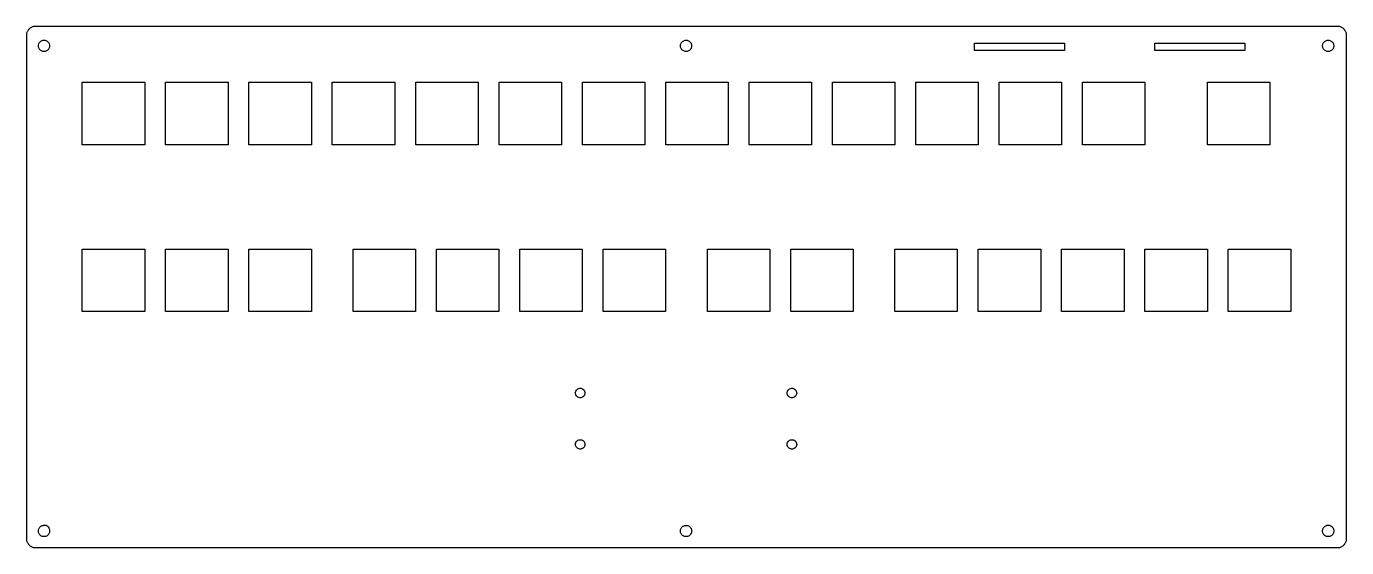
# Model space of a CAD drawing. Extents: x 0 to 293, y 0 to 116.
import ezdxf

# ---------------------------------------------------------------- set-up
doc = ezdxf.new("R2010")
doc.units = 0
doc.layers.get('0').update_dxf_attribs({"linetype": 'CONTINUOUS'})

msp = doc.modelspace()

# ---------------------------------------------------------------- linework, layer by layer
for points in [[(291.12, 0.318359), (291.277, 0.324219), (291.433, 0.341797), (291.587, 0.373047), (291.739, 0.415039), (291.887, 0.469727), (292.028, 0.536133), (292.166, 0.612305), (292.297, 0.700195), (292.42, 0.797852), (292.535, 0.904297), (292.642, 1.01953), (292.74, 1.14258), (292.826, 1.27344), (292.903, 1.41016), (292.968, 1.55273), (293.023, 1.69922), (293.066, 1.85254), (293.096, 2.00488), (293.114, 2.16113), (293.121, 2.31738), (293.121, 113.968), (293.114, 114.125), (293.096, 114.282), (293.066, 114.435), (293.023, 114.588), (292.968, 114.734), (292.903, 114.876), (292.826, 115.014), (292.74, 115.145), (292.642, 115.267), (292.535, 115.383), (292.42, 115.489), (292.297, 115.587), (292.166, 115.674), (292.028, 115.751), (291.887, 115.816), (291.739, 115.871), (291.587, 115.914), (291.433, 115.944), (291.277, 115.962), (291.12, 115.969), (2.0957, 115.969), (1.93848, 115.962), (1.78223, 115.944), (1.62891, 115.914), (1.47559, 115.871), (1.33008, 115.816), (1.1875, 115.751), (1.0498, 115.674), (0.918945, 115.587), (0.796875, 115.489), (0.680664, 115.383), (0.574219, 115.267), (0.476562, 115.145), (0.389648, 115.014), (0.3125, 114.876), (0.248047, 114.734), (0.193359, 114.588), (0.150391, 114.435), (0.120117, 114.282), (0.101562, 114.125), (0.094727, 113.968), (0.094727, 2.31738), (0.101562, 2.16113), (0.120117, 2.00488), (0.150391, 1.85254), (0.193359, 1.69922), (0.248047, 1.55273), (0.3125, 1.41016), (0.389648, 1.27344), (0.476562, 1.14258), (0.574219, 1.01953), (0.680664, 0.904297), (0.796875, 0.797852), (0.918945, 0.700195), (1.0498, 0.612305), (1.1875, 0.536133), (1.33008, 0.469727), (1.47559, 0.415039), (1.62891, 0.373047), (1.78223, 0.341797), (1.93848, 0.324219), (2.0957, 0.317383)], [(3.92151, 110.404), (3.76577, 110.424), (3.61373, 110.463), (3.46778, 110.521), (3.33022, 110.597), (3.20322, 110.689), (3.08879, 110.796), (2.98873, 110.917), (2.90462, 111.05), (2.83778, 111.192), (2.78927, 111.341), (2.75986, 111.495), (2.75, 111.652), (2.75986, 111.809), (2.78927, 111.963), (2.83778, 112.112), (2.90462, 112.254), (2.98873, 112.387), (3.08879, 112.508), (3.20322, 112.615), (3.33022, 112.707), (3.46778, 112.783), (3.61373, 112.841), (3.76577, 112.88), (3.92151, 112.9), (4.07849, 112.9), (4.23423, 112.88), (4.38627, 112.841), (4.53222, 112.783), (4.66978, 112.707), (4.79678, 112.615), (4.91121, 112.508), (5.01127, 112.387), (5.09538, 112.254), (5.16222, 112.112), (5.21073, 111.963), (5.24014, 111.809), (5.25, 111.652), (5.24014, 111.495), (5.21073, 111.341), (5.16222, 111.192), (5.09538, 111.05), (5.01127, 110.917), (4.91121, 110.796), (4.79678, 110.689), (4.66978, 110.597), (4.53222, 110.521), (4.38627, 110.463), (4.23423, 110.424), (4.07849, 110.404)], [(146.435, 110.404), (146.279, 110.424), (146.127, 110.463), (145.981, 110.521), (145.844, 110.597), (145.717, 110.689), (145.602, 110.796), (145.502, 110.917), (145.418, 111.05), (145.351, 111.192), (145.303, 111.341), (145.273, 111.495), (145.263, 111.652), (145.273, 111.809), (145.303, 111.963), (145.351, 112.112), (145.418, 112.254), (145.502, 112.387), (145.602, 112.508), (145.717, 112.615), (145.844, 112.707), (145.981, 112.783), (146.127, 112.841), (146.279, 112.88), (146.435, 112.9), (146.592, 112.9), (146.748, 112.88), (146.9, 112.841), (147.046, 112.783), (147.183, 112.707), (147.31, 112.615), (147.425, 112.508), (147.525, 112.387), (147.609, 112.254), (147.676, 112.112), (147.724, 111.963), (147.754, 111.809), (147.763, 111.652), (147.754, 111.495), (147.724, 111.341), (147.676, 111.192), (147.609, 111.05), (147.525, 110.917), (147.425, 110.796), (147.31, 110.689), (147.183, 110.597), (147.046, 110.521), (146.9, 110.463), (146.748, 110.424), (146.592, 110.404)], [(210.527, 110.652), (210.527, 112.252), (230.527, 112.252), (230.527, 110.652)], [(250.527, 110.652), (250.527, 112.252), (270.527, 112.252), (270.527, 110.652)], [(288.949, 110.404), (288.793, 110.424), (288.641, 110.463), (288.495, 110.521), (288.357, 110.597), (288.23, 110.689), (288.116, 110.796), (288.016, 110.917), (287.932, 111.05), (287.865, 111.192), (287.816, 111.341), (287.787, 111.495), (287.777, 111.652), (287.787, 111.809), (287.816, 111.963), (287.865, 112.112), (287.932, 112.254), (288.016, 112.387), (288.116, 112.508), (288.23, 112.615), (288.357, 112.707), (288.495, 112.783), (288.641, 112.841), (288.793, 112.88), (288.949, 112.9), (289.105, 112.9), (289.261, 112.88), (289.413, 112.841), (289.559, 112.783), (289.697, 112.707), (289.824, 112.615), (289.938, 112.508), (290.038, 112.387), (290.122, 112.254), (290.189, 112.112), (290.238, 111.963), (290.267, 111.809), (290.277, 111.652), (290.267, 111.495), (290.238, 111.341), (290.189, 111.192), (290.122, 111.05), (290.038, 110.917), (289.938, 110.796), (289.824, 110.689), (289.697, 110.597), (289.559, 110.521), (289.413, 110.463), (289.261, 110.424), (289.105, 110.404)], [(12.4961, 89.7188), (12.4961, 103.568), (26.3457, 103.568), (26.3457, 89.7188)], [(30.9951, 89.7188), (30.9951, 103.568), (44.8457, 103.568), (44.8457, 89.7188)], [(49.4951, 89.7188), (49.4951, 103.568), (63.3457, 103.568), (63.3457, 89.7188)], [(67.9951, 89.7188), (67.9951, 103.568), (81.8457, 103.568), (81.8457, 89.7188)], [(86.4951, 89.7188), (86.4951, 103.568), (100.346, 103.568), (100.346, 89.7188)], [(104.995, 89.7188), (104.995, 103.568), (118.846, 103.568), (118.846, 89.7188)], [(123.494, 89.7188), (123.494, 103.568), (137.345, 103.568), (137.345, 89.7188)], [(141.994, 89.7188), (141.994, 103.568), (155.845, 103.568), (155.845, 89.7188)], [(160.494, 89.7188), (160.494, 103.568), (174.345, 103.568), (174.345, 89.7188)], [(178.995, 89.7188), (178.995, 103.568), (192.845, 103.568), (192.845, 89.7188)], [(197.495, 89.7188), (197.495, 103.568), (211.346, 103.568), (211.346, 89.7188)], [(215.995, 89.7188), (215.995, 103.568), (229.846, 103.568), (229.846, 89.7188)], [(234.494, 89.7188), (234.494, 103.568), (248.346, 103.568), (248.346, 89.7188)], [(262.246, 89.7188), (262.246, 103.568), (276.096, 103.568), (276.096, 89.7188)], [(12.4961, 52.7188), (12.4961, 66.5684), (26.3457, 66.5684), (26.3457, 52.7188)], [(30.9951, 52.7188), (30.9951, 66.5684), (44.8457, 66.5684), (44.8457, 52.7188)], [(49.4951, 52.7188), (49.4951, 66.5684), (63.3457, 66.5684), (63.3457, 52.7188)], [(72.6201, 52.7188), (72.6201, 66.5684), (86.4707, 66.5684), (86.4707, 52.7188)], [(91.1201, 52.7188), (91.1201, 66.5684), (104.971, 66.5684), (104.971, 52.7188)], [(109.62, 52.7188), (109.62, 66.5684), (123.471, 66.5684), (123.471, 52.7188)], [(128.119, 52.7188), (128.119, 66.5684), (141.971, 66.5684), (141.971, 52.7188)], [(151.244, 52.7188), (151.244, 66.5684), (165.096, 66.5684), (165.096, 52.7188)], [(169.744, 52.7188), (169.744, 66.5684), (183.596, 66.5684), (183.596, 52.7188)], [(192.869, 52.7188), (192.869, 66.5684), (206.721, 66.5684), (206.721, 52.7188)], [(211.369, 52.7188), (211.369, 66.5684), (225.221, 66.5684), (225.221, 52.7188)], [(229.869, 52.7188), (229.869, 66.5684), (243.72, 66.5684), (243.72, 52.7188)], [(248.369, 52.7188), (248.369, 66.5684), (262.22, 66.5684), (262.22, 52.7188)], [(266.871, 52.7188), (266.871, 66.5684), (280.72, 66.5684), (280.72, 52.7188)], [(122.904, 33.5688), (122.689, 33.6144), (122.489, 33.7037), (122.311, 33.8327), (122.164, 33.9958), (122.054, 34.1859), (121.986, 34.3947), (121.964, 34.613), (121.986, 34.8313), (122.054, 35.0401), (122.164, 35.2302), (122.311, 35.3933), (122.489, 35.5223), (122.689, 35.6116), (122.904, 35.6572), (123.123, 35.6572), (123.338, 35.6116), (123.538, 35.5223), (123.716, 35.3933), (123.863, 35.2302), (123.973, 35.0401), (124.041, 34.8313), (124.063, 34.613), (124.041, 34.3947), (123.973, 34.1859), (123.863, 33.9958), (123.716, 33.8327), (123.538, 33.7037), (123.338, 33.6144), (123.123, 33.5688)], [(169.904, 33.5688), (169.689, 33.6144), (169.488, 33.7037), (169.311, 33.8327), (169.164, 33.9958), (169.054, 34.1859), (168.986, 34.3947), (168.964, 34.613), (168.986, 34.8313), (169.054, 35.0401), (169.164, 35.2302), (169.311, 35.3933), (169.488, 35.5223), (169.689, 35.6116), (169.904, 35.6572), (170.123, 35.6572), (170.338, 35.6116), (170.538, 35.5223), (170.716, 35.3933), (170.863, 35.2302), (170.973, 35.0401), (171.041, 34.8313), (171.063, 34.613), (171.041, 34.3947), (170.973, 34.1859), (170.863, 33.9958), (170.716, 33.8327), (170.538, 33.7037), (170.338, 33.6144), (170.123, 33.5688)], [(122.904, 22.1688), (122.689, 22.2144), (122.489, 22.3037), (122.311, 22.4327), (122.164, 22.5958), (122.054, 22.7859), (121.986, 22.9947), (121.964, 23.213), (121.986, 23.4313), (122.054, 23.6401), (122.164, 23.8302), (122.311, 23.9933), (122.489, 24.1223), (122.689, 24.2116), (122.904, 24.2572), (123.123, 24.2572), (123.338, 24.2116), (123.538, 24.1223), (123.716, 23.9933), (123.863, 23.8302), (123.973, 23.6401), (124.041, 23.4313), (124.063, 23.213), (124.041, 22.9947), (123.973, 22.7859), (123.863, 22.5958), (123.716, 22.4327), (123.538, 22.3037), (123.338, 22.2144), (123.123, 22.1688)], [(169.904, 22.1688), (169.689, 22.2144), (169.488, 22.3037), (169.311, 22.4327), (169.164, 22.5958), (169.054, 22.7859), (168.986, 22.9947), (168.964, 23.213), (168.986, 23.4313), (169.054, 23.6401), (169.164, 23.8302), (169.311, 23.9933), (169.488, 24.1223), (169.689, 24.2116), (169.904, 24.2572), (170.123, 24.2572), (170.338, 24.2116), (170.538, 24.1223), (170.716, 23.9933), (170.863, 23.8302), (170.973, 23.6401), (171.041, 23.4313), (171.063, 23.213), (171.041, 22.9947), (170.973, 22.7859), (170.863, 22.5958), (170.716, 22.4327), (170.538, 22.3037), (170.338, 22.2144), (170.123, 22.1688)], [(3.92151, 2.75247), (3.76577, 2.77214), (3.61373, 2.81118), (3.46778, 2.86897), (3.33022, 2.94459), (3.20322, 3.03686), (3.08879, 3.14432), (2.98873, 3.26527), (2.90462, 3.39781), (2.83778, 3.53984), (2.78927, 3.68914), (2.75986, 3.84333), (2.75, 4), (2.75986, 4.15667), (2.78927, 4.31086), (2.83778, 4.46016), (2.90462, 4.60219), (2.98873, 4.73473), (3.08879, 4.85568), (3.20322, 4.96314), (3.33022, 5.05541), (3.46778, 5.13103), (3.61373, 5.18882), (3.76577, 5.22786), (3.80721, 5.23309), (3.88477, 5.27246), (4.16992, 5.31738), (4.45508, 5.27246), (4.71289, 5.1416), (4.91797, 4.93652), (5.04883, 4.67871), (5.0495, 4.67449), (5.09538, 4.60219), (5.16222, 4.46016), (5.21073, 4.31086), (5.24014, 4.15667), (5.25, 4), (5.24014, 3.84333), (5.21073, 3.68914), (5.16222, 3.53984), (5.09538, 3.39781), (5.01127, 3.26527), (4.91121, 3.14432), (4.79678, 3.03686), (4.66978, 2.94459), (4.53222, 2.86897), (4.38627, 2.81118), (4.23423, 2.77214), (4.07849, 2.75247)], [(146.435, 2.75247), (146.279, 2.77214), (146.127, 2.81118), (145.981, 2.86897), (145.844, 2.94459), (145.717, 3.03686), (145.602, 3.14432), (145.502, 3.26527), (145.418, 3.39781), (145.351, 3.53984), (145.303, 3.68914), (145.273, 3.84333), (145.263, 4), (145.273, 4.15667), (145.303, 4.31086), (145.351, 4.46016), (145.418, 4.60219), (145.502, 4.73473), (145.602, 4.85568), (145.717, 4.96314), (145.844, 5.05541), (145.981, 5.13103), (146.127, 5.18882), (146.279, 5.22786), (146.435, 5.24753), (146.592, 5.24753), (146.748, 5.22786), (146.9, 5.18882), (147.046, 5.13103), (147.183, 5.05541), (147.31, 4.96314), (147.425, 4.85568), (147.525, 4.73473), (147.609, 4.60219), (147.676, 4.46016), (147.724, 4.31086), (147.754, 4.15667), (147.763, 4), (147.754, 3.84333), (147.724, 3.68914), (147.676, 3.53984), (147.609, 3.39781), (147.525, 3.26527), (147.425, 3.14432), (147.31, 3.03686), (147.183, 2.94459), (147.046, 2.86897), (146.9, 2.81118), (146.748, 2.77214), (146.592, 2.75247)], [(288.949, 2.75247), (288.793, 2.77214), (288.641, 2.81118), (288.495, 2.86897), (288.357, 2.94459), (288.23, 3.03686), (288.116, 3.14432), (288.016, 3.26527), (287.932, 3.39781), (287.865, 3.53984), (287.816, 3.68914), (287.787, 3.84333), (287.777, 4), (287.787, 4.15667), (287.816, 4.31086), (287.865, 4.46016), (287.932, 4.60219), (288.016, 4.73473), (288.116, 4.85568), (288.23, 4.96314), (288.357, 5.05541), (288.487, 5.12698), (288.502, 5.1416), (288.761, 5.27246), (289.045, 5.31738), (289.331, 5.27246), (289.589, 5.1416), (289.649, 5.08159), (289.697, 5.05541), (289.824, 4.96314), (289.938, 4.85568), (290.038, 4.73473), (290.122, 4.60219), (290.189, 4.46016), (290.238, 4.31086), (290.267, 4.15667), (290.277, 4), (290.267, 3.84333), (290.238, 3.68914), (290.189, 3.53984), (290.122, 3.39781), (290.038, 3.26527), (289.938, 3.14432), (289.824, 3.03686), (289.697, 2.94459), (289.559, 2.86897), (289.413, 2.81118), (289.261, 2.77214), (289.105, 2.75247)]]:
    msp.add_lwpolyline(points, close=True)

doc.saveas('drawing.dxf')
